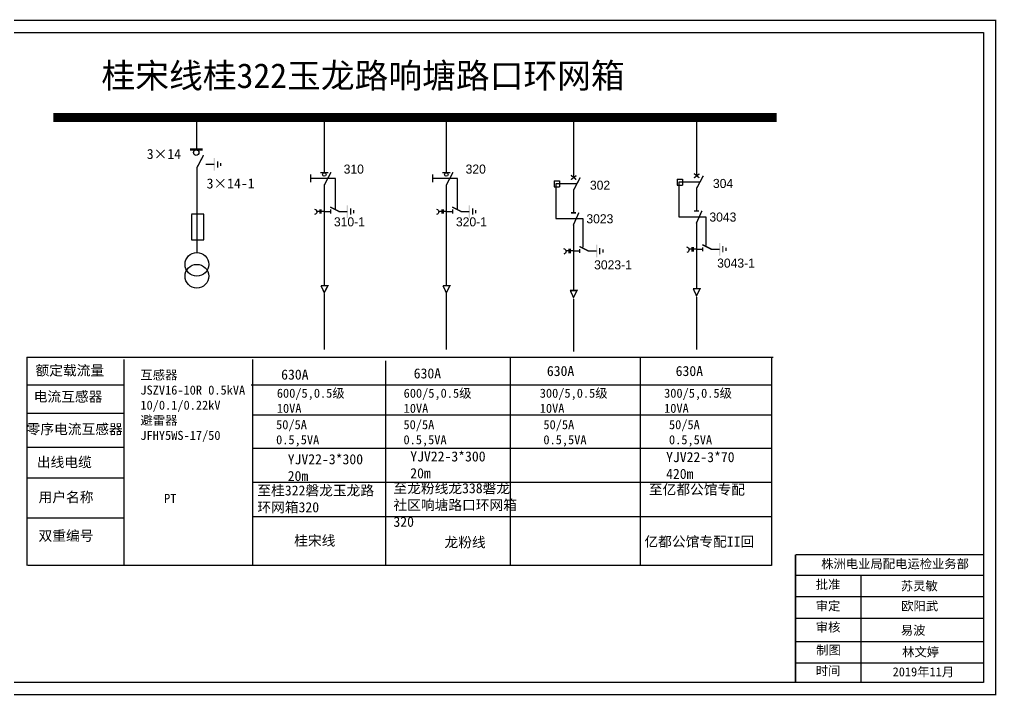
# Model space of a CAD drawing. Extents: x 1290 to 1704, y -528 to -159.
# Drawn here: x 1428.8 to 1547.2, y -438.9 to -357 of the extents above; entities that cross this region are included whole.
import ezdxf

# ---------------------------------------------------------------- set-up
doc = ezdxf.new("R2010")
doc.units = 0
doc.header["$LTSCALE"] = 0.774411
doc.linetypes.add('ACAD_ISO02W100', pattern=[15, 12, -3])
doc.linetypes.add('CENTER', pattern=[50.8, 31.75, -6.35, 6.35, -6.35])
doc.layers.get('0').update_dxf_attribs({"linetype": 'CONTINUOUS'})
doc.layers.add('2', color=7, linetype='CONTINUOUS')
doc.styles.add('hztxt_txtstyle_0.00_0_0', font='simkai.ttf')
doc.styles.add('hztxt_txtstyle_1.80_0_0', font='', dxfattribs={"height": 1.8, "bigfont": 'hztxt.shx'})
doc.styles.add('hztxt_txtstyle_2.70_0_0', font='simkai.ttf', dxfattribs={"height": 2.7})
doc.styles.add('KaiTi_txtstyle_1.22_0_0', font='simkai.ttf', dxfattribs={"height": 1.220356})
doc.styles.add('字体', font='', dxfattribs={"height": 2.5})
doc.styles.get('hztxt_txtstyle_1.80_0_0').set_extended_font_data('hztxt')
doc.styles.get('字体').set_extended_font_data('KaiTi_GB2312')

# ---------------------------------------------------------------- blocks, each defined once
blk = doc.blocks.new('JD')
for points in [[(-2, 0.2), (-2, -0.2), (2, 0.2), (2, -0.2)], [(1, -1.2), (1, -0.8), (-1, -1.2), (-1, -0.8)], [(-0.5, -1.8), (-0.5, -2.2), (0.5, -1.8), (0.5, -2.2)]]:
    blk.add_trace(points)

msp = doc.modelspace()

# ---------------------------------------------------------------- linework, layer by layer
at = {"color": 0}
for p, q in [((1450.3, -369.12), (1450.3, -372.74)), ((1465.77, -368.83), (1465.77, -375.56)), ((1480.56, -368.83), (1480.56, -375.56)), ((1495.97, -369.14), (1495.97, -376.2)), ((1510.88, -368.93), (1510.88, -375.99)), ((1450.32, -374.98), (1450.32, -385.24)), ((1451.4, -374.57), (1452.44, -374.57)), ((1508.54, -376.37), (1509.2, -376.37)), ((1508.54, -376.37), (1508.54, -377.1)), ((1509.2, -376.37), (1509.2, -377.1)), ((1465.77, -377.05), (1465.77, -389.27)), ((1480.56, -377.05), (1480.56, -389.27)), ((1493.63, -376.58), (1494.29, -376.58)), ((1493.63, -376.58), (1493.63, -377.31)), ((1493.63, -377.31), (1494.29, -377.31)), ((1494.29, -376.58), (1494.29, -377.31)), ((1495.97, -377.7), (1495.97, -380.42)), ((1508.54, -377.1), (1509.2, -377.1)), ((1510.88, -377.49), (1510.88, -380.21)), ((1465.77, -380.3), (1466.53, -380.3)), ((1467.52, -380.28), (1468.56, -380.28)), ((1480.56, -380.3), (1481.32, -380.3)), ((1482.31, -380.28), (1483.34, -380.28)), ((1495.97, -381.78), (1495.97, -389.82)), ((1510.88, -381.57), (1510.88, -389.61)), ((1495.97, -385.08), (1496.73, -385.08)), ((1497.72, -385.06), (1498.76, -385.06)), ((1510.88, -384.87), (1511.64, -384.87)), ((1512.64, -384.85), (1513.67, -384.85)), ((1441.57, -401.33), (1429.79, -401.33)), ((1441.52, -404.79), (1429.75, -404.79)), ((1441.52, -408.88), (1429.75, -408.88)), ((1441.48, -412.61), (1429.7, -412.61)), ((1441.52, -417.46), (1429.75, -417.46))]:
    msp.add_line(p, q, dxfattribs=at)
at = {"color": 0, "linetype": 'ACAD_ISO02W100'}
for p, q in [((1496.3, -376.96), (1493.84, -376.96)), ((1493.84, -376.96), (1493.84, -381.15)), ((1511.21, -376.75), (1508.75, -376.75)), ((1508.75, -376.75), (1508.75, -380.94)), ((1493.84, -381.15), (1497.09, -381.15)), ((1497.09, -381.15), (1497.09, -384.61)), ((1508.75, -380.94), (1512, -380.94)), ((1512, -380.94), (1512, -384.4))]:
    msp.add_line(p, q, dxfattribs=at)
at = {"color": 0, "linetype": 'CENTER'}
for p, q in [((1465.77, -390.25), (1465.77, -397)), ((1480.56, -390.25), (1480.56, -397)), ((1510.89, -390.69), (1510.89, -397.03)), ((1495.98, -390.9), (1495.98, -397.24))]:
    msp.add_line(p, q, dxfattribs=at)
at = {"color": 0, "linetype": 'Continuous'}
for p, q in [((1429.72, -397.94), (1520.16, -397.94)), ((1429.77, -423.18), (1429.77, -397.94)), ((1441.46, -398.21), (1441.46, -423.17)), ((1457.09, -398.21), (1457.09, -423.17)), ((1473.2, -398.38), (1473.2, -423.16)), ((1488.32, -397.99), (1488.32, -423.17)), ((1504.05, -397.99), (1504.05, -423.17)), ((1519.99, -398), (1519.99, -423.19)), ((1456.9, -401.31), (1519.99, -401.31)), ((1457.09, -404.94), (1519.99, -404.94)), ((1457.09, -408.98), (1519.99, -408.98)), ((1457.09, -413.09), (1519.99, -413.09)), ((1457.09, -417.26), (1519.99, -417.26)), ((1519.99, -423.18), (1429.85, -423.18)), ((1522.89, -424.36), (1545.64, -424.36)), ((1530.79, -424.36), (1530.79, -437.3)), ((1522.89, -426.96), (1545.64, -426.96)), ((1522.89, -429.55), (1545.64, -429.55)), ((1522.89, -432.38), (1545.64, -432.38)), ((1522.89, -434.97), (1545.64, -434.97))]:
    msp.add_line(p, q, dxfattribs=at)
at = {"color": 0, "linetype": 'Continuous', "const_width": 0.182}
msp.add_lwpolyline([(1421.67, -357.13), (1547.15, -357.13), (1547.15, -438.84), (1421.67, -438.84)], close=True, dxfattribs=at)
at = {"color": 0, "linetype": 'Continuous'}
msp.add_lwpolyline([(1423.15, -358.61), (1545.68, -358.61), (1545.68, -437.36), (1423.15, -437.36)], close=True, dxfattribs=at)
at = {"color": 0}
for points, const_width in [([(1432.93, -368.92), (1520.6, -368.92)], 1.1), ([(1449.48, -372.79), (1451.02, -372.79)], 0.261), ([(1450.32, -375.02), (1451.14, -373.46)], 0.165), ([(1465.28, -375.58), (1466.26, -375.58)], 0.165), ([(1465.77, -377.1), (1466.59, -375.53)], 0.165), ([(1480.07, -375.58), (1481.04, -375.58)], 0.165), ([(1480.56, -377.1), (1481.38, -375.53)], 0.165), ([(1495.66, -375.9), (1496.31, -376.43)], 0.165), ([(1495.66, -376.44), (1496.33, -375.94)], 0.165), ([(1495.97, -377.74), (1496.79, -376.18)], 0.165), ([(1510.58, -375.69), (1511.22, -376.22)], 0.165), ([(1510.57, -376.24), (1511.24, -375.73)], 0.165), ([(1510.88, -377.53), (1511.71, -375.97)], 0.165), ([(1466.49, -379.75), (1467.59, -380.3)], 0.165), ([(1466.53, -380.04), (1466.53, -380.55)], 0.165), ([(1481.28, -379.75), (1482.37, -380.3)], 0.165), ([(1481.32, -380.04), (1481.32, -380.55)], 0.165), ([(1495.68, -380.46), (1496.29, -380.46)], 0.165), ([(1495.94, -381.98), (1496.63, -380.43)], 0.165), ([(1510.59, -380.25), (1511.2, -380.25)], 0.165), ([(1510.85, -381.77), (1511.54, -380.22)], 0.165), ([(1496.69, -384.53), (1497.79, -385.08)], 0.165), ([(1496.73, -384.83), (1496.73, -385.34)], 0.165), ([(1511.6, -384.32), (1512.7, -384.87)], 0.165), ([(1511.64, -384.62), (1511.64, -385.13)], 0.165), ([(1465.36, -389.29), (1466.2, -389.29), (1465.77, -390.14), (1465.37, -389.28)], 0.165), ([(1480.15, -389.29), (1480.99, -389.29), (1480.56, -390.14), (1480.16, -389.28)], 0.165), ([(1510.48, -389.66), (1511.32, -389.66), (1510.89, -390.51), (1510.49, -389.65)], 0.165), ([(1495.57, -389.87), (1496.4, -389.87), (1495.98, -390.72), (1495.58, -389.85)], 0.165)]:
    msp.add_lwpolyline(points, dxfattribs=dict(at, const_width=const_width))
for points in [[(1464.11, -375.83), (1464.11, -376.74)], [(1478.9, -375.83), (1478.9, -376.74)], [(1465.22, -380.06), (1465.22, -380.56)], [(1465.37, -380.06), (1465.37, -380.56)], [(1480, -380.06), (1480, -380.56)], [(1480.16, -380.06), (1480.16, -380.56)], [(1449.67, -380.66), (1449.67, -383.74), (1451.19, -383.74), (1451.19, -380.62), (1449.67, -380.62)], [(1465.22, -380.29), (1464.87, -380.29)], [(1465.77, -380.29), (1465.37, -380.29)], [(1480, -380.29), (1479.66, -380.29)], [(1480.56, -380.29), (1480.16, -380.29)], [(1510.33, -384.63), (1510.33, -385.14)], [(1510.48, -384.63), (1510.48, -385.14)], [(1495.42, -385.07), (1495.07, -385.07)], [(1495.42, -384.84), (1495.42, -385.34)], [(1495.57, -384.84), (1495.57, -385.34)], [(1495.97, -385.07), (1495.57, -385.07)], [(1510.33, -384.87), (1509.98, -384.87)], [(1510.88, -384.87), (1510.48, -384.87)]]:
    msp.add_lwpolyline(points, dxfattribs=at)
at = {"color": 0, "linetype": 'ACAD_ISO02W100'}
for points in [[(1467.12, -380.04), (1467.12, -376.28), (1464.11, -376.28)], [(1481.91, -380.04), (1481.91, -376.28), (1478.9, -376.28)]]:
    msp.add_lwpolyline(points, dxfattribs=at)
at = {"color": 0}
for points in [[(1464.57, -380.01, -0.877934), (1464.59, -380.67)], [(1479.36, -380.01, -0.877934), (1479.37, -380.67)], [(1494.77, -384.79, -0.877934), (1494.79, -385.46)], [(1509.69, -384.58, -0.877934), (1509.7, -385.25)]]:
    msp.add_lwpolyline(points, format="xyb", dxfattribs=at)
at = {"color": 0, "linetype": 'Continuous', "const_width": 0.182}
for points in [[(1522.89, -421.88), (1522.88, -437.25)], [(1522.89, -421.88), (1545.64, -421.88)]]:
    msp.add_lwpolyline(points, dxfattribs=at)
at = {"color": 0}
for centre, radius in [((1450.25, -373.16), 0.335), ((1465.77, -375.81), 0.211), ((1480.56, -375.81), 0.211)]:
    msp.add_circle(centre, radius, dxfattribs=at)
at = {"layer": '2', "color": 0}
for centre in [(1450.33, -386.7), (1450.33, -388.14)]:
    msp.add_circle(centre, 1.44, dxfattribs=at)

# ---------------------------------------------------------------- block references
at = {"color": 0, "xscale": 0.3844120780053686, "yscale": 0.3844120780053686, "zscale": 0.3844120780054647, "rotation": 90}
for p in [(1452.45, -374.6), (1468.57, -380.31), (1483.36, -380.31), (1498.77, -385.09), (1513.69, -384.88)]:
    msp.add_blockref('JD', p, dxfattribs=at)

# ---------------------------------------------------------------- texts
at = {"color": 0, "linetype": 'Continuous', "style": 'hztxt_txtstyle_2.70_0_0'}
for s, p in [('3×14', (1444.26, -373.94)), ('3×14-1', (1451.51, -377.51))]:
    msp.add_text(s, height=1.22, dxfattribs=at).set_placement(p)
at = {"color": 0, "style": 'hztxt_txtstyle_1.80_0_0'}
for s, p in [('310', (1468.12, -375.71)), ('320', (1482.9, -375.71)), ('304', (1512.88, -377.45)), ('302', (1497.97, -377.66)), ('310-1', (1466.94, -382.1)), ('320-1', (1481.73, -382.1)), ('3023', (1497.54, -381.73)), ('3043', (1512.45, -381.52)), ('3043-1', (1513.39, -387.1)), ('3023-1', (1498.48, -387.31))]:
    msp.add_text(s, height=1.098, dxfattribs=at).set_placement(p)
at = {"color": 0, "linetype": 'Continuous', "attachment_point": 1}
for s, insert, char_height, width, style in [(' 桂宋线桂322玉龙路响塘路口环网箱', (1436.73, -362.34), 3, 85.7498, '字体'), ('{\\fSimSun|b0|i0|c134|p2;额定载流量}', (1430.77, -398.94), 1.2204, 19.6738, 'hztxt_txtstyle_2.70_0_0'), ('{\\fSimSun|b0|i0|c134|p2;630A}', (1492.75, -399.01), 1.2204, 19.6738, 'hztxt_txtstyle_2.70_0_0'), ('{\\fSimSun|b0|i0|c134|p2;630A}', (1508.36, -399.01), 1.2204, 19.6738, 'hztxt_txtstyle_2.70_0_0'), ('\\A1;{\\fSimSun|b0|i0|c134|p2;互感器\\PJSZV16-10R 0.5kVA\\P10/0.1/0.22kV\\P避雷器\\PJFHY5WS-17/50}', (1443.48, -399.55), 1.0983, 20.2524, 'hztxt_txtstyle_2.70_0_0'), ('{\\fSimSun|b0|i0|c134|p2;630A}', (1460.54, -399.44), 1.2204, 19.6738, 'hztxt_txtstyle_2.70_0_0'), ('{\\fSimSun|b0|i0|c134|p2;630A}', (1476.61, -399.3), 1.2204, 19.6738, 'hztxt_txtstyle_2.70_0_0'), ('{\\fSimSun|b0|i0|c134|p2;电流互感器}', (1430.55, -402.11), 1.2204, 19.6738, 'hztxt_txtstyle_2.70_0_0'), ('\\A1;{\\fSimSun|b0|i0|c134|p2;600/5,0.5级\\P10VA}', (1460.02, -401.76), 1.0983, 20.2524, 'hztxt_txtstyle_2.70_0_0'), ('\\A1;{\\fSimSun|b0|i0|c134|p2;600/5,0.5级\\P10VA}', (1475.39, -401.76), 1.0983, 20.2524, 'hztxt_txtstyle_2.70_0_0'), ('\\A1;{\\fSimSun|b0|i0|c134|p2;300/5,0.5级\\P10VA}', (1491.89, -401.76), 1.0983, 20.2524, 'hztxt_txtstyle_2.70_0_0'), ('\\A1;{\\fSimSun|b0|i0|c134|p2;300/5,0.5级\\P10VA}', (1506.96, -401.76), 1.0983, 20.2524, 'hztxt_txtstyle_2.70_0_0'), ('{\\fSimSun|b0|i0|c134|p2;零序电流互感器}', (1429.69, -406.05), 1.2204, 19.6738, 'hztxt_txtstyle_2.70_0_0'), ('{\\fSimSun|b0|i0|c134|p2;50/5A\\P0.5,5VA}', (1459.93, -405.57), 1.0983, 19.6738, 'hztxt_txtstyle_2.70_0_0'), ('{\\fSimSun|b0|i0|c134|p2;50/5A\\P0.5,5VA}', (1475.37, -405.57), 1.0983, 19.6738, 'hztxt_txtstyle_2.70_0_0'), ('{\\fSimSun|b0|i0|c134|p2;50/5A\\P0.5,5VA}', (1492.33, -405.57), 1.0983, 19.6738, 'hztxt_txtstyle_2.70_0_0'), ('{\\fSimSun|b0|i0|c134|p2;50/5A\\P0.5,5VA}', (1507.55, -405.57), 1.0983, 19.6738, 'hztxt_txtstyle_2.70_0_0'), ('YJV22-3*300\\P20m', (1461.34, -409.7), 1.2204, 19.6738, 'hztxt_txtstyle_2.70_0_0'), ('YJV22-3*300\\P20m', (1476.19, -409.36), 1.2204, 19.6738, 'hztxt_txtstyle_2.70_0_0'), ('{\\fSimSun|b0|i0|c134|p2;出线电缆}', (1430.93, -410.05), 1.2204, 19.6738, 'hztxt_txtstyle_2.70_0_0'), ('{\\fSimSun|b0|i0|c134|p2;至龙粉线龙338磐龙社区响塘路口环网箱320}', (1474.15, -413.21), 1.2204, 15.2993, 'hztxt_txtstyle_2.70_0_0'), ('{\\fSimSun|b0|i0|c134|p2;用户名称}', (1431.14, -414.29), 1.2204, 19.6738, 'hztxt_txtstyle_2.70_0_0'), ('{\\fSimSun|b0|i0|c134|p2;至桂322磐龙玉龙路环网箱320}', (1457.66, -413.48), 1.2204, 15.2993, 'hztxt_txtstyle_2.70_0_0'), ('{\\fSimSun|b0|i0|c134|p2;PT}', (1446.35, -414.51), 1.1026, 8.5785, 'hztxt_txtstyle_0.00_0_0'), ('{\\fSimSun|b0|i0|c134|p2;双重编号}', (1431.14, -418.97), 1.2204, 19.6738, 'hztxt_txtstyle_2.70_0_0'), ('{\\fSimSun|b0|i0|c134|p2;桂宋线}', (1462.12, -419.56), 1.2204, 10.5639, 'hztxt_txtstyle_2.70_0_0'), ('{\\fSimSun|b0|i0|c134|p2;龙粉线}', (1480.34, -419.76), 1.2204, 10.5639, 'hztxt_txtstyle_2.70_0_0'), ('株洲电业局配电运检业务部', (1526, -422.43), 1.0944, 29.9201, '字体'), ('{\\fKaiTi_GB2312|b0|i0|c134|p49;批准}', (1525.34, -424.93), 1.0944, 8.5588, '字体'), ('{\\fSimSun|b0|i0|c134|p2;苏灵敏}', (1535.65, -425.11), 1.0944, 8.5588, '字体'), ('\\f\uffbfﾬￌﾣﾤ_GB2312|b0|i0|c134|p49;审定', (1525.34, -427.53), 1.0944, 8.5588, '字体'), ('{\\fSimSun|b0|i0|c134|p2;欧阳武}', (1535.7, -427.54), 1.0944, 8.5588, '字体'), ('\\f\uffbfﾬￌﾣﾤ_GB2312|b0|i0|c134|p49;审核', (1525.34, -430.1), 1.0944, 8.5588, '字体'), ('易波', (1535.65, -430.48), 1.094, 8.5588, '字体'), ('\\f\uffbfﾬￌﾣﾤ_GB2312|b0|i0|c134|p49;制图', (1525.39, -432.88), 1.0944, 8.5588, '字体'), ('{\\fSimSun|b0|i0|c134|p2;林文婷}', (1535.81, -433.11), 1.0944, 8.5588, '字体'), ('\\f\uffbfﾬￌﾣﾤ_GB2312|b0|i0|c134|p49;时间', (1525.34, -435.39), 1.0944, 8.5588, '字体'), ('2019{\\fSimSun|b0|i0|c134|p2;年}11{\\fSimSun|b0|i0|c134|p2;月}', (1534.66, -435.52), 1.0944, 16.0081, '字体')]:
    msp.add_mtext(s, dxfattribs=dict(at, insert=insert, char_height=char_height, width=width, style=style))
at = {"color": 7, "linetype": 'Continuous', "attachment_point": 1, "style": 'KaiTi_txtstyle_1.22_0_0'}
for s, insert, char_height, width in [('YJV22-3*70\\P420m', (1507.2, -409.44), 1.22, 19.6738), ('{\\fSimSun|b0|i0|c134|p2;至亿都公馆专配}', (1505.11, -413.37), 1.2204, 15.2993)]:
    msp.add_mtext(s, dxfattribs=dict(at, insert=insert, char_height=char_height, width=width))
at = {"color": 7, "linetype": 'Continuous', "true_color": 0xffffff, "insert": (1504.57, -419.68), "char_height": 1.2204, "width": 19.6738, "attachment_point": 1, "style": 'hztxt_txtstyle_2.70_0_0'}
msp.add_mtext('{\\fSimSun|b0|i0|c134|p2;亿都公馆专配II回}', dxfattribs=at)

doc.saveas('drawing.dxf')
